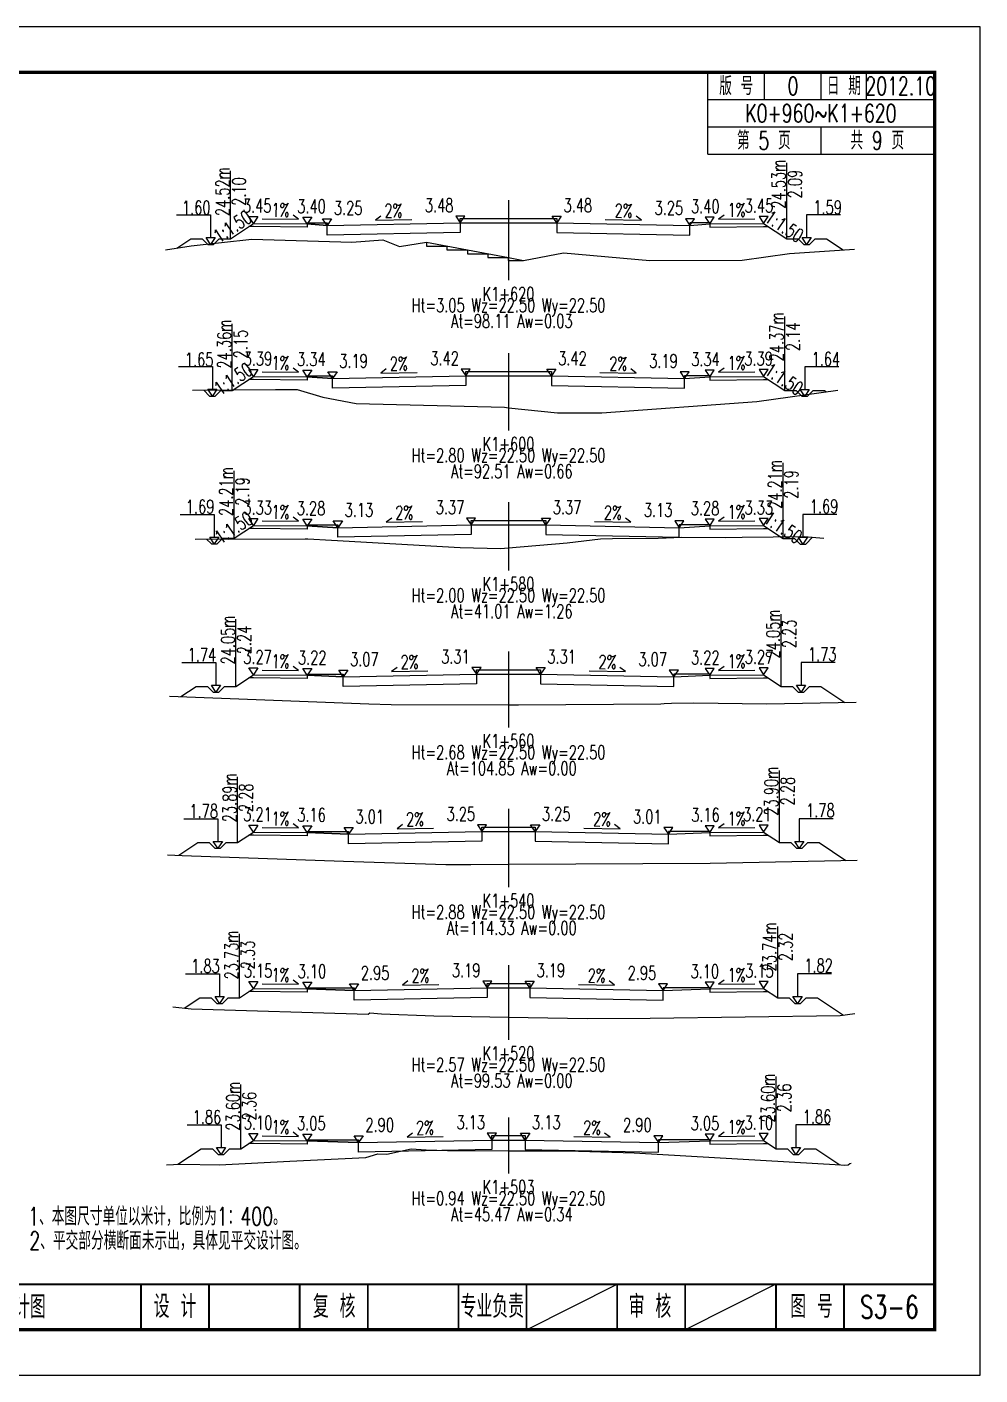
# Model space of a CAD drawing. Header units: inches. Extents: x 421 to 4881, y 2205 to 2769.
# Drawn here: x 2650.9 to 2861.1, y 2205.2 to 2502.2 of the extents above; entities that cross this region are included whole.
import ezdxf
from ezdxf.enums import TextEntityAlignment as Align

# ---------------------------------------------------------------- set-up
doc = ezdxf.new("R2010")
doc.units = ezdxf.units.IN
for name, color, linetype in [('dmx', 2, 'Continuous'), ('fengd', 3, 'Continuous'), ('lc', 3, 'Continuous'), ('shuju', 3, 'Continuous'), ('sjx', 1, 'Continuous'), ('zhix', 4, 'ByLayer'), ('右标高', 3, 'Continuous'), ('右标高1', 3, 'Continuous'), ('图框', 7, 'Continuous'), ('左标高', 3, 'Continuous'), ('左标高1', 3, 'Continuous'), ('阶梯', 4, 'Continuous'), ('附加板块标注A', 3, 'Continuous')]:
    doc.layers.add(name, color=color, linetype=linetype)
doc.styles.get("Standard").update_dxf_attribs({"font": 'simplex1.shx', "width": 0.7, "bigfont": 'hztxt.shx'})

# ---------------------------------------------------------------- blocks, each defined once
blk = doc.blocks.new('123')
blk.add_lwpolyline([(162.39, 2636.47), (162.39, 2933.47), (-257.61, 2933.47), (-257.61, 2636.47)], close=True)

msp = doc.modelspace()

# ---------------------------------------------------------------- linework, layer by layer
at = {"layer": 'dmx'}
for points in [[(2681.47, 2453.05), (2687.14, 2453.93), (2700.53, 2455.37), (2722.59, 2454.73), (2729.38, 2455.27), (2733.08, 2453.81), (2739.05, 2454.71), (2757.13, 2451.35), (2757.13, 2451.35), (2760.46, 2450.73), (2769.28, 2452.38), (2788.26, 2450.72), (2808.64, 2450.75), (2819.05, 2452.24), (2833.4, 2453.19)], [(2687.42, 2422.1), (2705.78, 2422.27), (2710.49, 2422.26), (2716.18, 2420.56), (2723.54, 2419.17), (2756.25, 2418.36), (2757.13, 2418.27), (2757.13, 2418.27), (2767.93, 2417.14), (2777.69, 2417.13), (2811.84, 2419.62), (2829.72, 2422.13)], [(2688.05, 2389.3), (2712.27, 2389.41), (2712.88, 2389.36), (2718.12, 2389.12), (2746.5, 2387.45), (2755.34, 2387.27), (2757.13, 2387.42), (2757.13, 2387.42), (2770.08, 2388.48), (2777.43, 2389.4), (2780.07, 2389.45), (2790.09, 2389.5), (2795.32, 2389.72), (2804.94, 2389.71), (2808.67, 2389.73), (2822.31, 2389.86), (2826.65, 2389.52)], [(2682.41, 2354.73), (2726.33, 2353.06), (2731.24, 2352.9), (2757.13, 2352.83), (2757.13, 2352.83), (2759.34, 2352.82), (2790.74, 2353), (2791.42, 2353.08), (2793.09, 2353.17), (2797.95, 2353.23), (2814.02, 2353.06), (2833.78, 2353.39)], [(2681.94, 2319.73), (2685.14, 2319.64), (2720.71, 2318.36), (2743.27, 2317.64), (2748.79, 2317.62), (2757.13, 2317.67), (2757.13, 2317.67), (2801.58, 2317.95), (2834.03, 2318.57)], [(2683.09, 2286.24), (2687.12, 2285.82), (2726.21, 2284.65), (2726.54, 2284.92), (2729.11, 2284.72), (2740.67, 2284.29), (2757.13, 2284.02), (2757.13, 2284.02), (2774.46, 2283.72), (2788.36, 2283.79), (2830.22, 2284.36), (2833.45, 2284.8)], [(2681.75, 2251.49), (2684.77, 2251.61), (2693.41, 2251.43), (2708.91, 2252.26), (2725.69, 2253.09), (2728.34, 2253.89), (2730.31, 2253.79), (2735.69, 2255.01), (2738.97, 2254.77), (2743.64, 2254.6), (2757.13, 2254.58), (2757.13, 2254.58), (2770.13, 2254.56), (2784.86, 2254.09), (2830.38, 2251.48), (2831.17, 2251.41), (2832, 2251.46), (2832.39, 2251.73), (2832.66, 2251.82)]]:
    msp.add_lwpolyline(points, dxfattribs=at)
at = {"layer": 'fengd'}
for points in [[(2746.5, 2458.97), (2746.5, 2459.97), (2757.13, 2459.97), (2757.13, 2459.97), (2767.76, 2459.97), (2767.76, 2458.97)], [(2712.75, 2458.76), (2712.75, 2459.01), (2717.13, 2459.01), (2717.13, 2458.38)], [(2801.5, 2458.76), (2801.5, 2459.01), (2797.13, 2459.01), (2797.13, 2458.38)], [(2712.75, 2425.06), (2712.75, 2425.31), (2718.31, 2425.31), (2718.31, 2424.68)], [(2747.69, 2425.27), (2747.69, 2426.27), (2757.13, 2426.27), (2757.13, 2426.27), (2766.57, 2426.27), (2766.57, 2425.27)], [(2801.5, 2425.06), (2801.5, 2425.31), (2795.94, 2425.31), (2795.94, 2424.68)], [(2712.75, 2392.22), (2712.75, 2392.47), (2719.5, 2392.47), (2719.5, 2391.84)], [(2748.88, 2392.43), (2748.88, 2393.43), (2757.13, 2393.43), (2757.13, 2393.43), (2765.38, 2393.43), (2765.38, 2392.43)], [(2801.5, 2392.22), (2801.5, 2392.47), (2794.76, 2392.47), (2794.76, 2391.84)], [(2712.75, 2359.33), (2712.75, 2359.58), (2720.69, 2359.58), (2720.69, 2358.95)], [(2750.07, 2359.54), (2750.07, 2360.54), (2757.13, 2360.54), (2757.13, 2360.54), (2764.19, 2360.54), (2764.19, 2359.54)], [(2801.5, 2359.33), (2801.5, 2359.58), (2793.57, 2359.58), (2793.57, 2358.95)], [(2751.26, 2324.88), (2751.26, 2325.88), (2757.13, 2325.88), (2757.13, 2325.88), (2763, 2325.88), (2763, 2324.88)], [(2712.75, 2324.67), (2712.75, 2324.92), (2721.88, 2324.92), (2721.88, 2324.29)], [(2801.5, 2324.67), (2801.5, 2324.92), (2792.38, 2324.92), (2792.38, 2324.29)], [(2712.75, 2290.22), (2712.75, 2290.47), (2723.07, 2290.47), (2723.07, 2289.85)], [(2752.44, 2290.44), (2752.44, 2291.44), (2757.13, 2291.44), (2757.13, 2291.44), (2761.81, 2291.44), (2761.81, 2290.44)], [(2801.5, 2290.22), (2801.5, 2290.47), (2791.19, 2290.47), (2791.19, 2289.85)], [(2753.45, 2256.93), (2753.45, 2257.93), (2757.13, 2257.93), (2757.13, 2257.93), (2760.8, 2257.93), (2760.8, 2256.93)], [(2712.75, 2256.72), (2712.75, 2256.97), (2724.08, 2256.97), (2724.08, 2256.35)], [(2801.5, 2256.72), (2801.5, 2256.97), (2790.18, 2256.97), (2790.18, 2256.35)]]:
    msp.add_lwpolyline(points, dxfattribs=at)
at = {"layer": 'lc'}
for points in [[(2746.5, 2458.97), (2746.5, 2456.89), (2717.13, 2456.31), (2717.13, 2458.38), (2712.75, 2458.76), (2712.75, 2458.06), (2700.88, 2458.18), (2699.84, 2458.19)], [(2767.76, 2458.97), (2767.76, 2456.89), (2797.13, 2456.31), (2797.13, 2458.38), (2801.5, 2458.76), (2801.5, 2458.06), (2813.38, 2458.18), (2814.41, 2458.19)], [(2747.69, 2425.27), (2747.69, 2423.19), (2718.31, 2422.61), (2718.31, 2424.68), (2712.75, 2425.06), (2712.75, 2424.36), (2700.88, 2424.47), (2699.84, 2424.48)], [(2766.57, 2425.27), (2766.57, 2423.19), (2795.94, 2422.61), (2795.94, 2424.68), (2801.5, 2425.06), (2801.5, 2424.36), (2813.38, 2424.47), (2814.41, 2424.48)], [(2748.88, 2392.43), (2748.88, 2390.36), (2719.5, 2389.77), (2719.5, 2391.84), (2712.75, 2392.22), (2712.75, 2391.52), (2700.88, 2391.64), (2699.84, 2391.65)], [(2765.38, 2392.43), (2765.38, 2390.36), (2794.76, 2389.77), (2794.76, 2391.84), (2801.5, 2392.22), (2801.5, 2391.52), (2813.38, 2391.64), (2814.41, 2391.65)], [(2750.07, 2359.54), (2750.07, 2357.47), (2720.69, 2356.88), (2720.69, 2358.95), (2712.75, 2359.33), (2712.75, 2358.63), (2700.88, 2358.75), (2699.84, 2358.76)], [(2764.19, 2359.54), (2764.19, 2357.47), (2793.57, 2356.88), (2793.57, 2358.95), (2801.5, 2359.33), (2801.5, 2358.63), (2813.38, 2358.75), (2814.41, 2358.76)], [(2751.26, 2324.88), (2751.26, 2322.8), (2721.88, 2322.22), (2721.88, 2324.29), (2712.75, 2324.67), (2712.75, 2323.97), (2700.88, 2324.09), (2699.84, 2324.1)], [(2763, 2324.88), (2763, 2322.8), (2792.38, 2322.22), (2792.38, 2324.29), (2801.5, 2324.67), (2801.5, 2323.97), (2813.38, 2324.09), (2814.41, 2324.1)], [(2752.44, 2290.44), (2752.44, 2288.36), (2723.07, 2287.77), (2723.07, 2289.85), (2712.75, 2290.22), (2712.75, 2289.52), (2700.88, 2289.64), (2699.84, 2289.65)], [(2761.81, 2290.44), (2761.81, 2288.36), (2791.19, 2287.77), (2791.19, 2289.85), (2801.5, 2290.22), (2801.5, 2289.52), (2813.38, 2289.64), (2814.41, 2289.65)], [(2753.45, 2256.93), (2753.45, 2254.86), (2724.08, 2254.27), (2724.08, 2256.35), (2712.75, 2256.72), (2712.75, 2256.02), (2700.88, 2256.14), (2699.84, 2256.15)], [(2760.8, 2256.93), (2760.8, 2254.86), (2790.18, 2254.27), (2790.18, 2256.35), (2801.5, 2256.72), (2801.5, 2256.02), (2813.38, 2256.14), (2814.41, 2256.15)]]:
    msp.add_lwpolyline(points, dxfattribs=at)
at = {"layer": 'shuju'}
for p, q in [((2818.46, 2455.49), (2818.46, 2472.21)), ((2695.83, 2455.51), (2695.83, 2470.49)), ((2696.22, 2422.07), (2696.22, 2436.75)), ((2818.06, 2422.05), (2818.06, 2438.35)), ((2817.66, 2389.48), (2817.66, 2406.09)), ((2696.62, 2389.5), (2696.62, 2404.38)), ((2697.01, 2356.87), (2697.01, 2371.71)), ((2817.27, 2356.86), (2817.27, 2372.81)), ((2816.87, 2322.46), (2816.87, 2338.37)), ((2697.4, 2322.47), (2697.4, 2336.96)), ((2697.8, 2288.29), (2697.8, 2302.37)), ((2816.47, 2288.28), (2816.47, 2303.99)), ((2698.13, 2255.01), (2698.13, 2269.14)), ((2816.13, 2255.01), (2816.13, 2270.9))]:
    msp.add_line(p, q, dxfattribs=at)
for points in [[(2683.95, 2460.76), (2691.45, 2460.76), (2691.45, 2455.76)], [(2702.83, 2459.86), (2710.83, 2459.78), (2709.62, 2460.67)], [(2728.99, 2460.5), (2727.79, 2459.6), (2735.79, 2459.76)], [(2778.47, 2459.76), (2786.46, 2459.6), (2785.27, 2460.5)], [(2804.64, 2460.67), (2803.43, 2459.78), (2811.43, 2459.86)], [(2830.34, 2460.74), (2822.84, 2460.74), (2822.84, 2455.74)], [(2684.35, 2427.32), (2691.85, 2427.32), (2691.85, 2422.32)], [(2702.83, 2426.15), (2710.83, 2426.07), (2709.62, 2426.97)], [(2730.18, 2426.8), (2728.98, 2425.89), (2736.98, 2426.05)], [(2777.28, 2426.05), (2785.28, 2425.89), (2784.08, 2426.8)], [(2804.64, 2426.97), (2803.43, 2426.07), (2811.43, 2426.15)], [(2829.94, 2427.3), (2822.44, 2427.3), (2822.44, 2422.3)], [(2684.74, 2394.75), (2692.24, 2394.75), (2692.24, 2389.75)], [(2702.83, 2393.32), (2710.83, 2393.24), (2709.62, 2394.13)], [(2731.37, 2393.96), (2730.17, 2393.06), (2738.17, 2393.22)], [(2776.09, 2393.22), (2784.09, 2393.06), (2782.89, 2393.96)], [(2804.64, 2394.13), (2803.43, 2393.24), (2811.43, 2393.32)], [(2829.54, 2394.73), (2822.04, 2394.73), (2822.04, 2389.73)], [(2685.13, 2362.12), (2692.63, 2362.12), (2692.63, 2357.12)], [(2702.83, 2360.43), (2710.83, 2360.35), (2709.62, 2361.24)], [(2804.64, 2361.24), (2803.43, 2360.35), (2811.43, 2360.43)], [(2829.14, 2362.11), (2821.64, 2362.11), (2821.64, 2357.11)], [(2732.56, 2361.07), (2731.36, 2360.17), (2739.36, 2360.33)], [(2774.9, 2360.33), (2782.9, 2360.17), (2781.7, 2361.07)], [(2685.53, 2327.72), (2693.03, 2327.72), (2693.03, 2322.72)], [(2702.83, 2325.77), (2710.83, 2325.69), (2709.62, 2326.58)], [(2733.74, 2326.41), (2732.55, 2325.51), (2740.55, 2325.67)], [(2773.71, 2325.67), (2781.71, 2325.51), (2780.51, 2326.41)], [(2804.64, 2326.58), (2803.43, 2325.69), (2811.43, 2325.77)], [(2828.74, 2327.71), (2821.24, 2327.71), (2821.24, 2322.71)], [(2685.92, 2293.54), (2693.42, 2293.54), (2693.42, 2288.54)], [(2828.34, 2293.53), (2820.84, 2293.53), (2820.84, 2288.53)], [(2702.83, 2291.32), (2710.83, 2291.24), (2709.62, 2292.14)], [(2734.93, 2291.97), (2733.74, 2291.06), (2741.74, 2291.22)], [(2772.52, 2291.22), (2780.52, 2291.06), (2779.33, 2291.97)], [(2804.64, 2292.14), (2803.43, 2291.24), (2811.43, 2291.32)], [(2686.25, 2260.26), (2693.75, 2260.26), (2693.75, 2255.26)], [(2828, 2260.26), (2820.5, 2260.26), (2820.5, 2255.26)], [(2702.83, 2257.82), (2710.83, 2257.74), (2709.62, 2258.64)], [(2735.94, 2258.47), (2734.75, 2257.56), (2742.75, 2257.72)], [(2771.51, 2257.72), (2779.51, 2257.56), (2778.32, 2258.47)], [(2804.64, 2258.64), (2803.43, 2257.74), (2811.43, 2257.82)]]:
    msp.add_lwpolyline(points, dxfattribs=at)
for points in [[(2690.45, 2455.76), (2692.45, 2455.76), (2691.45, 2454.26)], [(2821.84, 2455.74), (2823.84, 2455.74), (2822.84, 2454.24)], [(2690.85, 2422.32), (2692.85, 2422.32), (2691.85, 2420.82)], [(2821.44, 2422.3), (2823.44, 2422.3), (2822.44, 2420.8)], [(2691.24, 2389.75), (2693.24, 2389.75), (2692.24, 2388.25)], [(2821.04, 2389.73), (2823.04, 2389.73), (2822.04, 2388.23)], [(2691.63, 2357.12), (2693.63, 2357.12), (2692.63, 2355.62)], [(2820.64, 2357.11), (2822.64, 2357.11), (2821.64, 2355.61)], [(2692.03, 2322.72), (2694.03, 2322.72), (2693.03, 2321.22)], [(2820.24, 2322.71), (2822.24, 2322.71), (2821.24, 2321.21)], [(2692.42, 2288.54), (2694.42, 2288.54), (2693.42, 2287.04)], [(2819.84, 2288.53), (2821.84, 2288.53), (2820.84, 2287.03)], [(2692.75, 2255.26), (2694.75, 2255.26), (2693.75, 2253.76)], [(2819.5, 2255.26), (2821.5, 2255.26), (2820.5, 2253.76)]]:
    msp.add_lwpolyline(points, close=True, dxfattribs=at)
at = {"layer": 'sjx'}
for points in [[(2683.97, 2453.43), (2687.08, 2455.51), (2689.58, 2455.51), (2690.83, 2454.26), (2692.08, 2454.26), (2693.33, 2455.51), (2695.83, 2455.51), (2695.83, 2455.51), (2700.88, 2458.88), (2700.88, 2458.88), (2712.75, 2458.76), (2717.13, 2458.38), (2717.13, 2458.38), (2717.13, 2458.38), (2746.5, 2458.97), (2757.13, 2458.97), (2767.76, 2458.97), (2797.13, 2458.38), (2797.13, 2458.38), (2797.13, 2458.38), (2801.5, 2458.76), (2813.38, 2458.88), (2813.38, 2458.88), (2818.46, 2455.49), (2818.46, 2455.49), (2820.96, 2455.49), (2822.21, 2454.24), (2823.46, 2454.24), (2824.71, 2455.49), (2827.21, 2455.49), (2830.9, 2453.03)], [(2689.92, 2422.12), (2691.22, 2420.82), (2692.47, 2420.82), (2693.72, 2422.07), (2696.22, 2422.07), (2696.22, 2422.07), (2700.88, 2425.17), (2700.88, 2425.17), (2712.75, 2425.06), (2718.31, 2424.68), (2718.31, 2424.68), (2718.31, 2424.68), (2747.69, 2425.27), (2757.13, 2425.27), (2766.57, 2425.27), (2795.94, 2424.68), (2795.94, 2424.68), (2795.94, 2424.68), (2801.5, 2425.06), (2813.38, 2425.17), (2813.38, 2425.17), (2818.06, 2422.05), (2818.06, 2422.05), (2820.56, 2422.05), (2821.81, 2420.8), (2823.06, 2420.8), (2824.31, 2422.05), (2826.81, 2422.05), (2827.22, 2421.78)], [(2690.55, 2389.31), (2691.62, 2388.25), (2692.87, 2388.25), (2694.12, 2389.5), (2696.62, 2389.5), (2696.62, 2389.5), (2700.88, 2392.34), (2700.88, 2392.34), (2712.75, 2392.22), (2719.5, 2391.84), (2719.5, 2391.84), (2719.5, 2391.84), (2748.88, 2392.43), (2757.13, 2392.43), (2765.38, 2392.43), (2794.76, 2391.84), (2794.76, 2391.84), (2794.76, 2391.84), (2801.5, 2392.22), (2813.38, 2392.34), (2813.38, 2392.34), (2817.66, 2389.48), (2817.66, 2389.48), (2820.16, 2389.48), (2821.41, 2388.23), (2822.66, 2388.23), (2824.15, 2389.72)], [(2684.91, 2354.63), (2688.26, 2356.87), (2690.76, 2356.87), (2692.01, 2355.62), (2693.26, 2355.62), (2694.51, 2356.87), (2697.01, 2356.87), (2697.01, 2356.87), (2700.88, 2359.45), (2700.88, 2359.45), (2712.75, 2359.33), (2720.69, 2358.95), (2720.69, 2358.95), (2720.69, 2358.95), (2750.07, 2359.54), (2757.13, 2359.54), (2764.19, 2359.54), (2793.57, 2358.95), (2793.57, 2358.95), (2793.57, 2358.95), (2801.5, 2359.33), (2813.38, 2359.45), (2813.38, 2359.45), (2817.27, 2356.86), (2817.27, 2356.86), (2819.77, 2356.86), (2821.02, 2355.61), (2822.27, 2355.61), (2823.52, 2356.86), (2826.02, 2356.86), (2831.28, 2353.35)], [(2684.44, 2319.66), (2688.65, 2322.47), (2691.15, 2322.47), (2692.4, 2321.22), (2693.65, 2321.22), (2694.9, 2322.47), (2697.4, 2322.47), (2697.4, 2322.47), (2700.88, 2324.79), (2700.88, 2324.79), (2712.75, 2324.67), (2721.88, 2324.29), (2721.88, 2324.29), (2721.88, 2324.29), (2751.26, 2324.88), (2757.13, 2324.88), (2763, 2324.88), (2792.38, 2324.29), (2792.38, 2324.29), (2792.38, 2324.29), (2801.5, 2324.67), (2813.38, 2324.79), (2813.38, 2324.79), (2816.87, 2322.46), (2816.87, 2322.46), (2819.37, 2322.46), (2820.62, 2321.21), (2821.87, 2321.21), (2823.12, 2322.46), (2825.62, 2322.46), (2831.53, 2318.52)], [(2685.59, 2285.98), (2689.05, 2288.29), (2691.55, 2288.29), (2692.8, 2287.04), (2694.05, 2287.04), (2695.3, 2288.29), (2697.8, 2288.29), (2697.8, 2288.29), (2700.88, 2290.34), (2700.88, 2290.34), (2712.75, 2290.22), (2723.07, 2289.85), (2723.07, 2289.85), (2723.07, 2289.85), (2752.44, 2290.44), (2757.13, 2290.44), (2761.81, 2290.44), (2791.19, 2289.85), (2791.19, 2289.85), (2791.19, 2289.85), (2801.5, 2290.22), (2813.38, 2290.34), (2813.38, 2290.34), (2816.47, 2288.28), (2816.47, 2288.28), (2818.97, 2288.28), (2820.22, 2287.03), (2821.47, 2287.03), (2822.72, 2288.28), (2825.22, 2288.28), (2830.95, 2284.46)], [(2684.25, 2251.59), (2689.38, 2255.01), (2691.88, 2255.01), (2693.13, 2253.76), (2694.38, 2253.76), (2695.63, 2255.01), (2698.13, 2255.01), (2698.13, 2255.01), (2700.88, 2256.84), (2700.88, 2256.84), (2712.75, 2256.72), (2724.08, 2256.35), (2724.08, 2256.35), (2724.08, 2256.35), (2753.45, 2256.93), (2757.13, 2256.93), (2760.8, 2256.93), (2790.18, 2256.35), (2790.18, 2256.35), (2790.18, 2256.35), (2801.5, 2256.72), (2813.38, 2256.84), (2813.38, 2256.84), (2816.13, 2255.01), (2816.13, 2255.01), (2818.63, 2255.01), (2819.88, 2253.76), (2821.13, 2253.76), (2822.38, 2255.01), (2824.88, 2255.01), (2830.16, 2251.49)]]:
    msp.add_lwpolyline(points, dxfattribs=at)
at = {"layer": 'zhix'}
for p, q in [((2757.13, 2463.97), (2757.13, 2446.35)), ((2757.13, 2430.27), (2757.13, 2413.27)), ((2757.13, 2397.43), (2757.13, 2382.42)), ((2757.13, 2364.54), (2757.13, 2347.83)), ((2757.13, 2329.88), (2757.13, 2312.67)), ((2757.13, 2295.44), (2757.13, 2279.02)), ((2757.13, 2261.93), (2757.13, 2249.58))]:
    msp.add_line(p, q, dxfattribs=at)
at = {"layer": '右标高'}
for points in [[(2747.5, 2460.47), (2745.5, 2460.47), (2746.5, 2458.97)], [(2748.69, 2426.77), (2746.69, 2426.77), (2747.69, 2425.27)], [(2749.88, 2393.93), (2747.88, 2393.93), (2748.88, 2392.43)], [(2751.07, 2361.04), (2749.07, 2361.04), (2750.07, 2359.54)], [(2752.26, 2326.38), (2750.26, 2326.38), (2751.26, 2324.88)], [(2753.44, 2291.94), (2751.44, 2291.94), (2752.44, 2290.44)], [(2754.45, 2258.43), (2752.45, 2258.43), (2753.45, 2256.93)]]:
    msp.add_lwpolyline(points, close=True, dxfattribs=at)
at = {"layer": '右标高1'}
for points in [[(2716.13, 2459.88), (2718.13, 2459.88), (2717.13, 2458.38)], [(2717.31, 2426.18), (2719.31, 2426.18), (2718.31, 2424.68)], [(2718.5, 2393.34), (2720.5, 2393.34), (2719.5, 2391.84)], [(2719.69, 2360.45), (2721.69, 2360.45), (2720.69, 2358.95)], [(2720.88, 2325.79), (2722.88, 2325.79), (2721.88, 2324.29)], [(2722.07, 2291.35), (2724.07, 2291.35), (2723.07, 2289.85)], [(2723.08, 2257.85), (2725.08, 2257.85), (2724.08, 2256.35)]]:
    msp.add_lwpolyline(points, close=True, dxfattribs=at)
at = {"layer": '图框'}
for p, q in [((2801.09, 2474.15), (2801.09, 2492.15)), ((2813.59, 2486.15), (2813.59, 2492.15)), ((2826.09, 2486.15), (2826.09, 2492.15)), ((2836.09, 2486.15), (2836.09, 2492.15)), ((2801.09, 2486.15), (2851.09, 2486.15)), ((2801.09, 2480.15), (2851.09, 2480.15)), ((2826.09, 2474.15), (2826.09, 2480.15)), ((2801.09, 2474.15), (2851.09, 2474.15)), ((2761.09, 2215.15), (2781.09, 2225.15)), ((2816.09, 2225.15), (2796.09, 2215.15))]:
    msp.add_line(p, q, dxfattribs=at)
for points, const_width in [([(2851.09, 2492.15), (2471.09, 2492.15), (2471.09, 2215.15), (2851.09, 2215.15), (2851.09, 2492.15)], 0.7), ([(2471.09, 2225.15), (2851.09, 2225.15)], 0.4), ([(2676.09, 2215.15), (2676.09, 2225.15)], 0.4), ([(2691.09, 2215.15), (2691.09, 2225.15)], 0.4), ([(2711.09, 2215.15), (2711.09, 2225.15)], 0.4), ([(2726.09, 2215.15), (2726.09, 2225.15)], 0.4), ([(2746.09, 2215.15), (2746.09, 2225.15)], 0.4), ([(2746.09, 2215.15), (2746.09, 2225.15)], 0.4), ([(2761.09, 2215.15), (2761.09, 2225.15)], 0.4), ([(2781.09, 2215.15), (2781.09, 2225.15)], 0.4), ([(2796.09, 2215.15), (2796.09, 2225.15)], 0.4), ([(2816.09, 2215.15), (2816.09, 2225.15)], 0.4), ([(2831.09, 2215.15), (2831.09, 2225.15)], 0.4)]:
    msp.add_lwpolyline(points, dxfattribs=dict(at, const_width=const_width))
at = {"layer": '左标高'}
for points in [[(2766.76, 2460.47), (2768.76, 2460.47), (2767.76, 2458.97)], [(2765.57, 2426.77), (2767.57, 2426.77), (2766.57, 2425.27)], [(2764.38, 2393.93), (2766.38, 2393.93), (2765.38, 2392.43)], [(2763.19, 2361.04), (2765.19, 2361.04), (2764.19, 2359.54)], [(2762, 2326.38), (2764, 2326.38), (2763, 2324.88)], [(2760.81, 2291.94), (2762.81, 2291.94), (2761.81, 2290.44)], [(2759.8, 2258.43), (2761.8, 2258.43), (2760.8, 2256.93)]]:
    msp.add_lwpolyline(points, close=True, dxfattribs=at)
at = {"layer": '左标高1'}
for points in [[(2798.13, 2459.88), (2796.13, 2459.88), (2797.13, 2458.38)], [(2796.94, 2426.18), (2794.94, 2426.18), (2795.94, 2424.68)], [(2795.76, 2393.34), (2793.76, 2393.34), (2794.76, 2391.84)], [(2794.57, 2360.45), (2792.57, 2360.45), (2793.57, 2358.95)], [(2793.38, 2325.79), (2791.38, 2325.79), (2792.38, 2324.29)], [(2792.19, 2291.35), (2790.19, 2291.35), (2791.19, 2289.85)], [(2791.18, 2257.85), (2789.18, 2257.85), (2790.18, 2256.35)]]:
    msp.add_lwpolyline(points, close=True, dxfattribs=at)
at = {"layer": '阶梯'}
msp.add_lwpolyline([(2739.05, 2454.71), (2739.05, 2453.88), (2743.55, 2453.88), (2743.55, 2453.04), (2748.05, 2453.04), (2748.05, 2452.2), (2752.55, 2452.2), (2752.55, 2451.37), (2757.05, 2451.37), (2757.05, 2450.73), (2760.46, 2450.73)], dxfattribs=at)
at = {"layer": '附加板块标注A'}
for points in [[(2699.88, 2460.38), (2701.88, 2460.38), (2700.88, 2458.88)], [(2711.75, 2460.26), (2713.75, 2460.26), (2712.75, 2458.76)], [(2802.5, 2460.26), (2800.5, 2460.26), (2801.5, 2458.76)], [(2814.38, 2460.38), (2812.38, 2460.38), (2813.38, 2458.88)], [(2699.88, 2426.67), (2701.88, 2426.67), (2700.88, 2425.17)], [(2711.75, 2426.56), (2713.75, 2426.56), (2712.75, 2425.06)], [(2802.5, 2426.56), (2800.5, 2426.56), (2801.5, 2425.06)], [(2814.38, 2426.67), (2812.38, 2426.67), (2813.38, 2425.17)], [(2699.88, 2393.84), (2701.88, 2393.84), (2700.88, 2392.34)], [(2814.38, 2393.84), (2812.38, 2393.84), (2813.38, 2392.34)], [(2711.75, 2393.72), (2713.75, 2393.72), (2712.75, 2392.22)], [(2802.5, 2393.72), (2800.5, 2393.72), (2801.5, 2392.22)], [(2699.88, 2360.95), (2701.88, 2360.95), (2700.88, 2359.45)], [(2711.75, 2360.83), (2713.75, 2360.83), (2712.75, 2359.33)], [(2802.5, 2360.83), (2800.5, 2360.83), (2801.5, 2359.33)], [(2814.38, 2360.95), (2812.38, 2360.95), (2813.38, 2359.45)], [(2699.88, 2326.29), (2701.88, 2326.29), (2700.88, 2324.79)], [(2711.75, 2326.17), (2713.75, 2326.17), (2712.75, 2324.67)], [(2802.5, 2326.17), (2800.5, 2326.17), (2801.5, 2324.67)], [(2814.38, 2326.29), (2812.38, 2326.29), (2813.38, 2324.79)], [(2699.88, 2291.84), (2701.88, 2291.84), (2700.88, 2290.34)], [(2711.75, 2291.72), (2713.75, 2291.72), (2712.75, 2290.22)], [(2802.5, 2291.72), (2800.5, 2291.72), (2801.5, 2290.22)], [(2814.38, 2291.84), (2812.38, 2291.84), (2813.38, 2290.34)], [(2699.88, 2258.34), (2701.88, 2258.34), (2700.88, 2256.84)], [(2711.75, 2258.22), (2713.75, 2258.22), (2712.75, 2256.72)], [(2802.5, 2258.22), (2800.5, 2258.22), (2801.5, 2256.72)], [(2814.38, 2258.34), (2812.38, 2258.34), (2813.38, 2256.84)]]:
    msp.add_lwpolyline(points, close=True, dxfattribs=at)

# ---------------------------------------------------------------- block references
msp.add_blockref('123', (2698.7, -431.32))

# ---------------------------------------------------------------- texts
at = {"width": 0.7}
for tag, text, p in [('路基横断面设计图', '图 纸 名 称', (2641.09, 2220.15)), ('S3-6', '1S5-13', (2841.09, 2220.15))]:
    msp.add_attdef(tag, text=text, height=5, dxfattribs=at).set_placement(p, align=Align.MIDDLE_CENTER)
at = {"layer": 'shuju', "width": 0.7}
for s, rotation, p in [('24.53m', 90, (2816.66, 2467.54)), ('24.52m', 90, (2694.08, 2465.89)), ('2.10', 90, (2697.68, 2465.89)), ('2.09', 90, (2820.26, 2467.54)), ('1%', 359.4271, (2706.85, 2461.82)), ('2%', 1.1458, (2731.75, 2461.68)), ('2%', 358.8542, (2782.5, 2461.68)), ('1%', 0.5729, (2807.41, 2461.82)), ('1:1.50', 33.6901, (2696.25, 2458.19)), ('1:1.50', 326.3099, (2817.94, 2458.24)), ('24.37m', 90, (2816.26, 2433.9)), ('24.36m', 90, (2694.47, 2432.3)), ('2.14', 90, (2819.86, 2433.9)), ('2.15', 90, (2698.07, 2432.3)), ('1%', 359.4271, (2706.85, 2428.11)), ('2%', 1.1458, (2732.94, 2427.97)), ('2%', 358.8542, (2781.32, 2427.97)), ('1%', 0.5729, (2807.41, 2428.11)), ('1:1.50', 33.6901, (2696.42, 2424.61)), ('1:1.50', 326.3099, (2817.87, 2424.58)), ('24.21m', 90, (2815.86, 2401.38)), ('24.21m', 90, (2694.87, 2399.81)), ('2.19', 90, (2819.46, 2401.38)), ('2.19', 90, (2698.47, 2399.81)), ('1%', 0.5729, (2807.41, 2395.28)), ('1:1.50', 33.6901, (2696.52, 2391.83)), ('1%', 359.4271, (2706.85, 2395.28)), ('2%', 1.1458, (2734.13, 2395.14)), ('2%', 358.8542, (2780.13, 2395.14)), ('1:1.50', 326.3099, (2817.67, 2391.88)), ('24.05m', 90, (2815.47, 2368.44)), ('24.05m', 90, (2695.26, 2367.11)), ('2.24', 90, (2698.86, 2367.11)), ('2.23', 90, (2819.07, 2368.44)), ('1%', 359.4271, (2706.85, 2362.39)), ('2%', 1.1458, (2735.32, 2362.25)), ('2%', 358.8542, (2778.94, 2362.25)), ('1%', 0.5729, (2807.41, 2362.39)), ('23.90m', 90, (2815.07, 2333.81)), ('23.89m', 90, (2695.65, 2332.34)), ('2.28', 90, (2699.25, 2332.34)), ('2.28', 90, (2818.67, 2333.81)), ('1%', 359.4271, (2706.85, 2327.73)), ('2%', 1.1458, (2736.51, 2327.59)), ('2%', 358.8542, (2777.75, 2327.59)), ('1%', 0.5729, (2807.41, 2327.73)), ('23.73m', 90, (2696.05, 2297.71)), ('23.74m', 90, (2814.67, 2299.49)), ('2.32', 90, (2818.27, 2299.49)), ('2.33', 90, (2699.65, 2297.71)), ('1%', 359.4271, (2706.85, 2293.28)), ('2%', 1.1458, (2737.7, 2293.14)), ('2%', 358.8542, (2776.56, 2293.14)), ('1%', 0.5729, (2807.41, 2293.28)), ('23.60m', 90, (2696.38, 2264.39)), ('23.60m', 90, (2814.33, 2266.2)), ('2.36', 90, (2817.93, 2266.2)), ('2.36', 90, (2699.98, 2264.39)), ('1%', 359.4271, (2706.85, 2259.78)), ('2%', 1.1458, (2738.71, 2259.64)), ('2%', 358.8542, (2775.55, 2259.64)), ('1%', 0.5729, (2807.41, 2259.78))]:
    msp.add_text(s, height=3, rotation=rotation, dxfattribs=at).set_placement(p, align=Align.MIDDLE)
for s, p in [('1.60', (2685.13, 2460.87)), ('1.59', (2824.34, 2460.93)), ('1.65', (2685.77, 2427.39)), ('1.64', (2823.94, 2427.48)), ('1.69', (2685.98, 2394.96)), ('1.69', (2823.54, 2395.06)), ('1.74', (2686.37, 2362.33)), ('1.73', (2823.14, 2362.44)), ('1.78', (2686.77, 2327.93)), ('1.78', (2822.74, 2328.04)), ('1.83', (2687.16, 2293.75)), ('1.82', (2822.34, 2293.86)), ('1.86', (2687.49, 2260.47)), ('1.86', (2822, 2260.59))]:
    msp.add_text(s, height=3, dxfattribs=at).set_placement(p)
for s, p in [('K1+620', (2757.13, 2443.35)), ('Ht=3.05 Wz=22.50 Wy=22.50', (2757.13, 2440.35)), (' At=98.11 Aw=0.03', (2757.13, 2437.35)), ('K1+600', (2757.13, 2410.27)), ('Ht=2.80 Wz=22.50 Wy=22.50', (2757.13, 2407.27)), (' At=92.51 Aw=0.66', (2757.13, 2404.27)), ('K1+580', (2757.13, 2379.42)), ('Ht=2.00 Wz=22.50 Wy=22.50', (2757.13, 2376.42)), (' At=41.01 Aw=1.26', (2757.13, 2373.42)), ('K1+560', (2757.13, 2344.83)), ('Ht=2.68 Wz=22.50 Wy=22.50', (2757.13, 2341.83)), (' At=104.85 Aw=0.00', (2757.13, 2338.83)), ('K1+540', (2757.13, 2309.67)), ('Ht=2.88 Wz=22.50 Wy=22.50', (2757.13, 2306.67)), (' At=114.33 Aw=0.00', (2757.13, 2303.67)), ('K1+520', (2757.13, 2276.02)), ('Ht=2.57 Wz=22.50 Wy=22.50', (2757.13, 2273.02)), (' At=99.53 Aw=0.00', (2757.13, 2270.02)), ('Ht=0.94 Wz=22.50 Wy=22.50', (2757.13, 2243.58)), ('K1+503', (2757.13, 2246.58)), (' At=45.47 Aw=0.34', (2757.13, 2240.58))]:
    msp.add_text(s, height=3, dxfattribs=at).set_placement(p, align=Align.MIDDLE)
at = {"layer": '右标高', "width": 0.7}
for s, p in [('3.48', (2745, 2460.47)), ('3.42', (2746.19, 2426.77)), ('3.37', (2747.38, 2393.93)), ('3.31', (2748.57, 2361.04)), ('3.25', (2749.76, 2326.38)), ('3.19', (2750.94, 2291.94)), ('3.13', (2751.95, 2258.43))]:
    msp.add_text(s, height=3, dxfattribs=at).set_placement(p, align=Align.BOTTOM_RIGHT)
at = {"layer": '右标高1', "width": 0.7}
for s, p in [('3.25', (2718.63, 2459.88)), ('3.19', (2719.81, 2426.18)), ('3.13', (2721, 2393.34)), ('3.07', (2722.19, 2360.45)), ('3.01', (2723.38, 2325.79)), ('2.95', (2724.57, 2291.35)), ('2.90', (2725.58, 2257.85))]:
    msp.add_text(s, height=3, dxfattribs=at).set_placement(p, align=Align.BOTTOM_LEFT)
at = {"layer": '图框', "width": 0.7}
for s, height, p in [('版 号', 4, (2807.34, 2489.15)), ('0', 4, (2819.84, 2489.15)), ('日 期', 4, (2831.09, 2489.15)), ('2012.10', 4, (2843.59, 2489.15)), ('K0+960~K1+620', 4, (2826, 2483.15)), ('第 5 页', 4, (2813.43, 2477.15)), ('共 9 页', 4, (2838.43, 2477.15)), ('设 计', 5, (2683.59, 2220.25)), ('复 核', 5, (2718.69, 2220.25)), ('专业负责', 5, (2753.54, 2220.25)), ('审 核', 5, (2788.31, 2220.25)), ('图 号', 5, (2823.93, 2220.25))]:
    msp.add_text(s, height=height, dxfattribs=at).set_placement(p, align=Align.MIDDLE_CENTER)
for s, p in [('   1、本图尺寸单位以米计，比例为1：400。', (2644.95, 2238.11)), ('   2、平交部分横断面未示出，具体见平交设计图。', (2645.21, 2232.75))]:
    msp.add_text(s, height=4, dxfattribs=at).set_placement(p)
at = {"layer": '左标高', "width": 0.7}
for s, p in [('3.48', (2769.26, 2460.47)), ('3.42', (2768.07, 2426.77)), ('3.37', (2766.88, 2393.93)), ('3.31', (2765.69, 2361.04)), ('3.25', (2764.5, 2326.38)), ('3.19', (2763.31, 2291.94)), ('3.13', (2762.3, 2258.43))]:
    msp.add_text(s, height=3, dxfattribs=at).set_placement(p, align=Align.BOTTOM_LEFT)
at = {"layer": '左标高1', "width": 0.7}
for s, p in [('3.25', (2795.63, 2459.88)), ('3.19', (2794.44, 2426.18)), ('3.13', (2793.26, 2393.34)), ('3.07', (2792.07, 2360.45)), ('3.01', (2790.88, 2325.79)), ('2.95', (2789.69, 2291.35)), ('2.90', (2788.68, 2257.85))]:
    msp.add_text(s, height=3, dxfattribs=at).set_placement(p, align=Align.BOTTOM_RIGHT)
at = {"layer": '附加板块标注A', "width": 0.7}
for s, p in [('3.45', (2698.57, 2460.38)), ('3.40', (2710.55, 2460.26)), ('3.39', (2698.73, 2426.67)), ('3.34', (2710.5, 2426.56)), ('3.33', (2698.67, 2393.84)), ('3.28', (2710.43, 2393.72)), ('3.27', (2698.64, 2360.95)), ('3.22', (2710.71, 2360.83)), ('3.21', (2698.63, 2326.29)), ('3.16', (2710.54, 2326.17)), ('3.15', (2698.77, 2291.84)), ('3.10', (2710.63, 2291.72)), ('3.10', (2698.76, 2258.34)), ('3.05', (2710.5, 2258.22))]:
    msp.add_text(s, height=3, dxfattribs=at).set_placement(p, align=Align.BOTTOM_LEFT)
for s, p in [('3.40', (2803.67, 2460.26)), ('3.45', (2815.49, 2460.38)), ('3.34', (2803.7, 2426.56)), ('3.39', (2815.42, 2426.67)), ('3.28', (2803.61, 2393.72)), ('3.33', (2815.46, 2393.84)), ('3.22', (2803.67, 2360.83)), ('3.27', (2815.51, 2360.95)), ('3.16', (2803.69, 2326.17)), ('3.21', (2815.14, 2326.29)), ('3.10', (2803.55, 2291.72)), ('3.15', (2815.61, 2291.84)), ('3.05', (2803.59, 2258.22)), ('3.10', (2815.46, 2258.34))]:
    msp.add_text(s, height=3, dxfattribs=at).set_placement(p, align=Align.BOTTOM_RIGHT)

doc.saveas('drawing.dxf')
